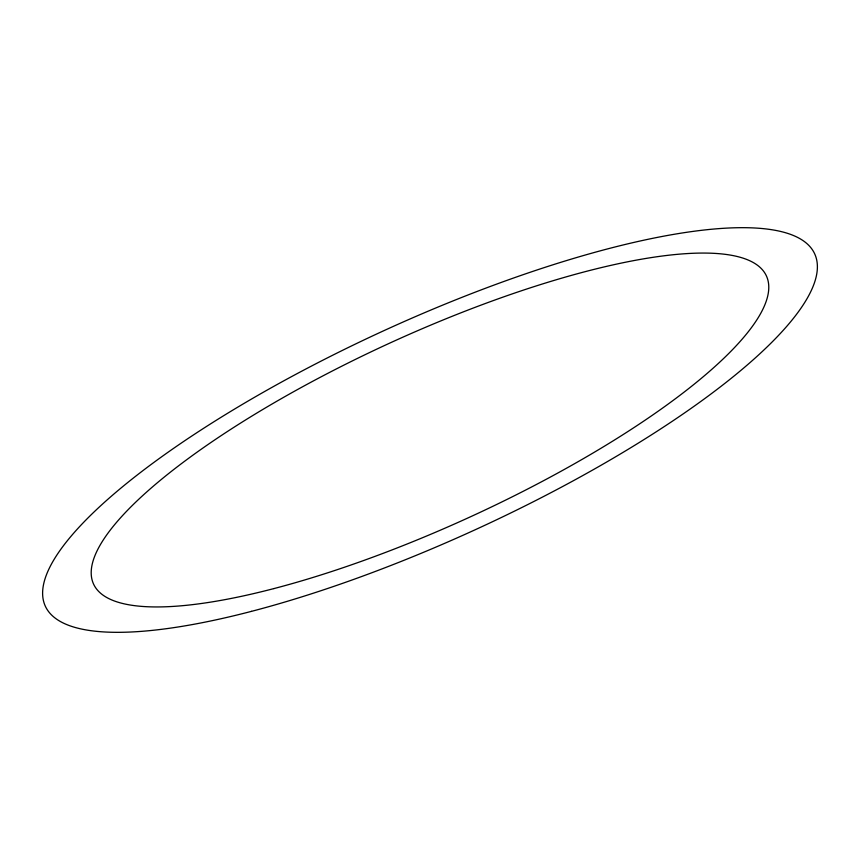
<?xml version="1.0" encoding="UTF-8"?>
<svg xmlns="http://www.w3.org/2000/svg" width="860" height="860" viewBox="0 0 860 860"><rect width="100%" height="100%" fill="white"/><g stroke="black" fill="none" stroke-linecap="round" stroke-linejoin="round"><path stroke-width="1.29" d="M251.475 611.353A423.098 109.51 -24.6 0 0 817 261.633A423.098 109.51 -24.6 0 0 221.525 417.014A423.098 109.51 -24.6 0 0 251.475 611.353M273.867 588.595A370.015 95.761 -24.6 0 0 768.442 282.768A370.015 95.761 -24.6 0 0 247.68 418.648A370.015 95.761 -24.6 0 0 273.867 588.595"/></g></svg>
